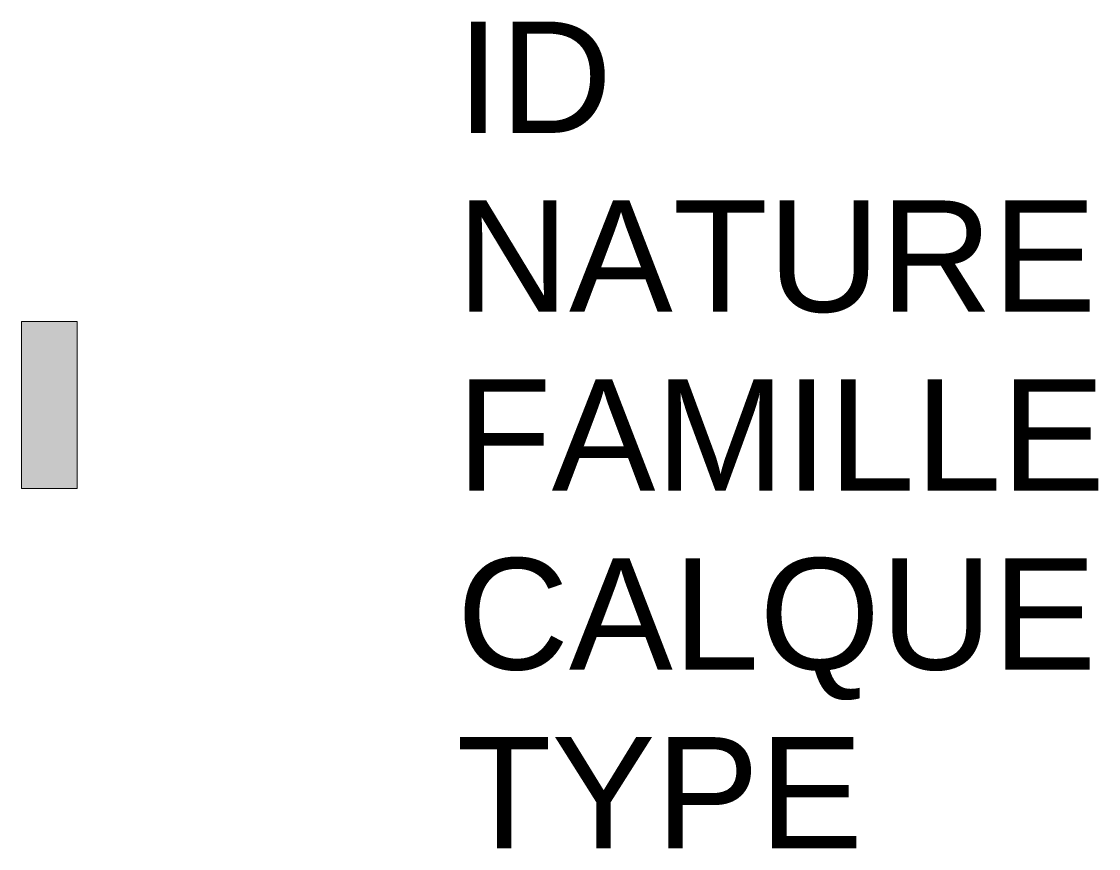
# Model space of a CAD drawing. Header units: metres. Extents: x 0 to 1.93, y -0.8 to 0.69.
import ezdxf

# ---------------------------------------------------------------- set-up
doc = ezdxf.new("R2010")
doc.units = ezdxf.units.M
doc.linetypes.add('Socle_Continu', pattern=[2.5, 2.5, 0])
doc.layers.add('EAUUS_SCT', color=7, linetype='Socle_Continu', lineweight=13, true_color=0x7f3f00)
doc.styles.get("Standard").update_dxf_attribs({"font": 'arial.ttf'})

msp = doc.modelspace()

# ---------------------------------------------------------------- hatches: boundary and pattern name
at = {"layer": 'EAUUS_SCT', "linetype": 'Socle_Continu'}
msp.add_hatch(color=256, dxfattribs=at).paths.add_polyline_path([(0.1001, 0.15), (0.0999, -0.15), (-0.0001, -0.15), (0.0001, 0.15)])

# ---------------------------------------------------------------- linework, layer by layer
at = {"layer": 'EAUUS_SCT', "linetype": 'Socle_Continu', "flags": 128}
msp.add_lwpolyline([(0.0001, 0.15), (0.1001, 0.15), (0.0999, -0.15), (-0.0001, -0.15)], close=True, dxfattribs=at)

# ---------------------------------------------------------------- texts
at = {"layer": 'EAUUS_SCT', "linetype": 'Socle_Continu', "flags": 9}
for tag, p, s in [('ID', (0.7812, 0.4885), 'CP_0205'), ('NATURE', (0.7812, 0.1672), 'Extrémité de conduite'), ('FAMILLE', (0.7812, -0.154), 'Eau usée'), ('CALQUE', (0.7812, -0.4753), 'EAUUS_SCT'), ('TYPE', (0.7812, -0.7966), 'NR')]:
    msp.add_attdef(tag, p, s, height=0.2, dxfattribs=at)

doc.saveas('drawing.dxf')
